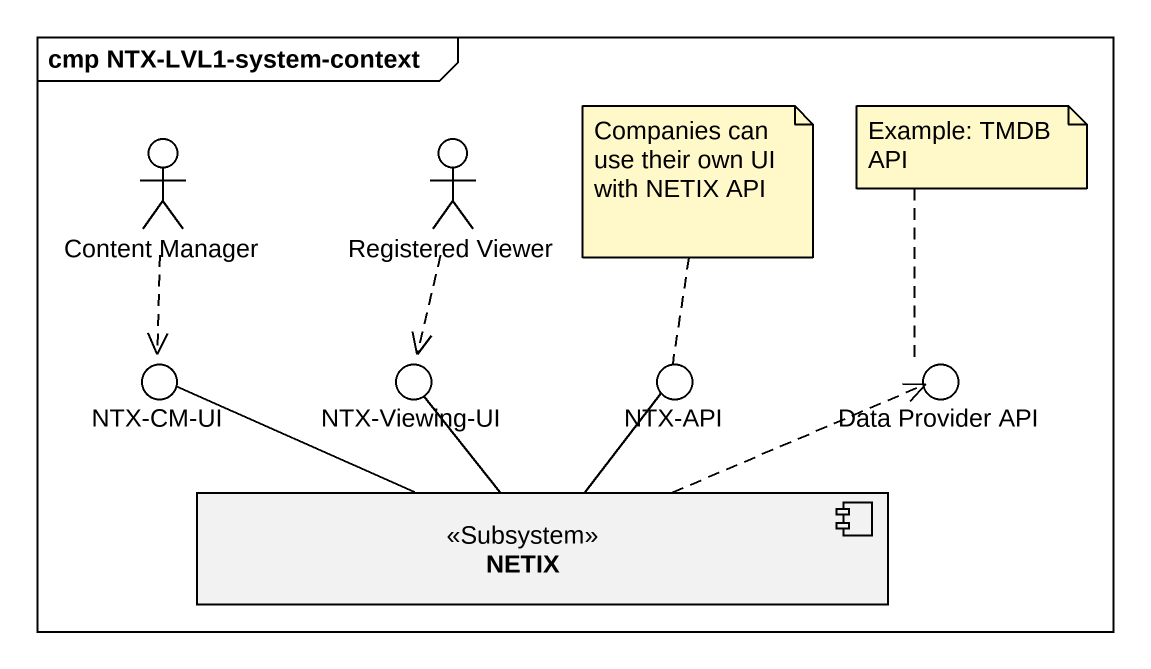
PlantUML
@startuml
mainframe cmp NTX-LVL1-system-context
actor "Content Manager" as Content_Manager
actor "Registered Viewer" as Registered_Viewer
() "NTX-CM-UI" as NTX_CM_UI
() "NTX-Viewing-UI" as NTX_Viewing_UI
() "NTX-API" as NTX_API
() "Data Provider API" as Data_Provider_API
component NETIX <<Subsystem>>
Content_Manager ..> NTX_CM_UI
Registered_Viewer ..> NTX_Viewing_UI
NETIX -left- NTX_CM_UI
NETIX -up- NTX_Viewing_UI
NETIX -up- NTX_API
NETIX .right.> Data_Provider_API
note top of NTX_API : Companies can use their own UI with NETIX API
note top of Data_Provider_API : Example: TMDB API
@enduml
